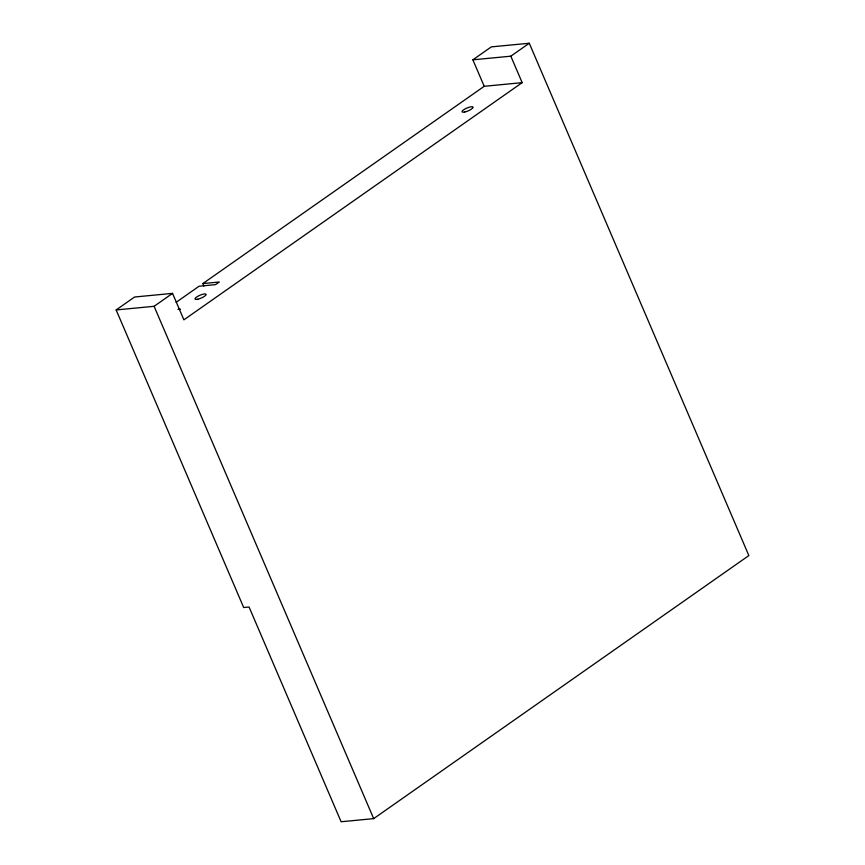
<?xml version="1.0" encoding="UTF-8"?>
<svg xmlns="http://www.w3.org/2000/svg" width="865" height="865" viewBox="0 0 865 865"><rect width="100%" height="100%" fill="white"/><g stroke="black" fill="none" stroke-linecap="round" stroke-linejoin="round"><path stroke-width="1.3" d="M472.874 59.826L491.32 46.883L529.272 43.25L748.852 555.568L373.68 818.625L341.113 821.75L249.066 607.003L243.692 607.522L116.148 309.94L134.594 297.009L172.546 293.376L183.888 319.845L522.168 82.651L510.826 56.182L472.874 59.826L484.216 86.295L522.168 82.651M116.148 309.94L154.1 306.307L172.546 293.376M510.826 56.182L529.272 43.25M176.114 302.328L199.091 286.218L215.536 284.639L219.288 282.012L202.843 283.579L203.902 286.055M202.843 283.579L484.216 86.295M177.995 309.432L180.515 309.194M154.1 306.307L373.68 818.625M197.804 299.225A6.012 1.557 -23.2 0 0 206.119 294.468A6.012 1.557 -23.2 0 0 197.75 296.327A6.012 1.557 -23.2 0 0 197.804 299.225M464.797 112.007A6.012 1.557 -23.2 0 0 473.112 107.26A6.012 1.557 -23.2 0 0 464.743 109.12A6.012 1.557 -23.2 0 0 464.797 112.007"/></g></svg>
